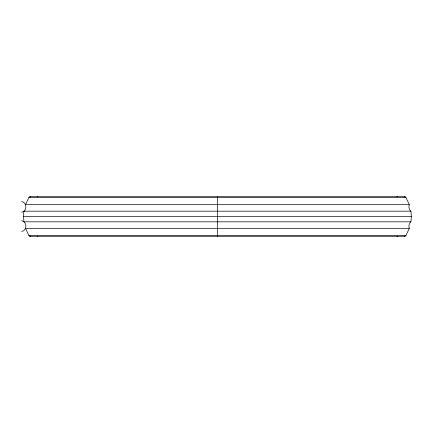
<?xml version="1.0" encoding="UTF-8"?>
<svg xmlns="http://www.w3.org/2000/svg" width="433" height="433" viewBox="0 0 433 433"><rect width="100%" height="100%" fill="white"/><g stroke="black" fill="none" stroke-linecap="round" stroke-linejoin="round"><path stroke-width="0.65" d="M404.33 196.712L406.013 197.654L409.353 204.685C408.384 206.931 409.066 209.637 410.955 211.18L411.35 216.5L410.955 221.82L23.902 221.82L23.512 215.163L23.885 211.18L24.372 211.18M409.239 204.685L25.504 204.685L28.822 197.654L30.51 196.712M404.33 236.288L406.013 235.346L409.353 228.315C408.211 226.091 409.391 223.174 410.841 221.82M21.65 212.24C27.247 211.347 27.247 202.444 21.65 201.551M21.65 231.449C27.247 230.556 27.247 221.653 21.65 220.76M37.882 236.212L37.341 236.288M396.953 196.788L397.499 196.712M30.51 236.288L28.822 235.346L25.482 228.315L409.239 228.315M29.422 196.712L405.412 196.712M28.822 197.654L406.013 197.654M24.221 211.18L410.841 211.18M23.485 216.5L411.35 216.5M28.822 235.346L406.013 235.346M29.422 236.288L405.412 236.288M37.341 196.712L37.882 196.788M397.499 236.288L396.953 236.212M217.42 196.712L217.42 236.288"/></g></svg>
